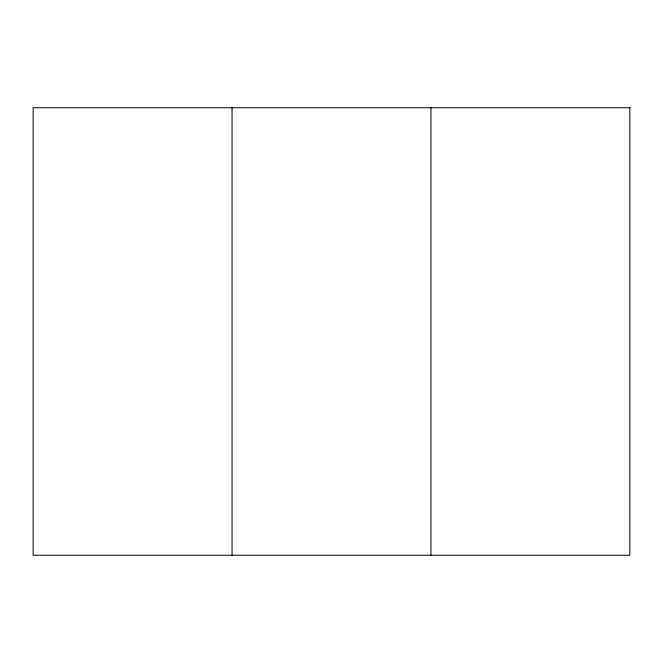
<?xml version="1.0" encoding="UTF-8"?>
<svg xmlns="http://www.w3.org/2000/svg" width="663" height="663" viewBox="0 0 663 663"><rect width="100%" height="100%" fill="white"/><g stroke="black" fill="none" stroke-linecap="round" stroke-linejoin="round"><path stroke-width="0.99" d="M430.95 107.737L430.95 555.263M232.05 107.737L232.05 555.263M629.85 107.737L33.15 107.737L33.15 555.263L629.85 555.263L629.85 107.737"/></g></svg>
